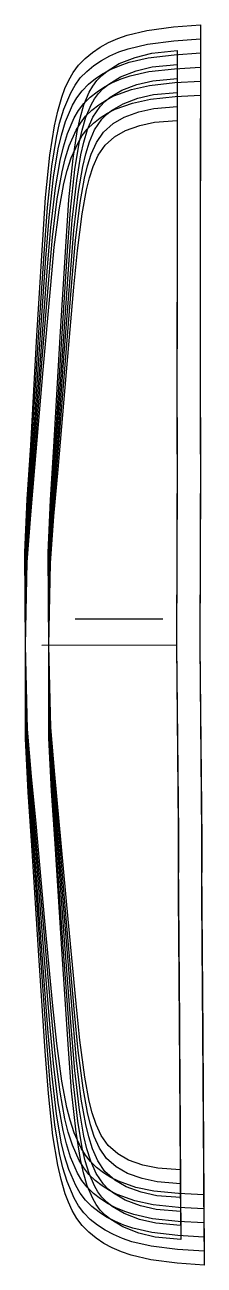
# Model space of a CAD drawing. Header units: inches. Extents: x 0 to 3, y 0 to 21.
import ezdxf

# ---------------------------------------------------------------- set-up
doc = ezdxf.new("R2010")
doc.units = ezdxf.units.IN

msp = doc.modelspace()

# ---------------------------------------------------------------- linework, layer by layer
at = {"layer": 'T001L001'}
for points in [[(0.009, 10.488), (0, 12.065), (0.042, 12.968), (0.099, 13.871), (0.205, 15.737), (0.304, 17.353), (0.352, 18.071), (0.425, 18.786), (0.502, 19.285), (0.556, 19.53), (0.625, 19.771), (0.679, 19.915), (0.744, 20.055), (0.819, 20.188), (0.909, 20.312), (1.02, 20.425), (1.143, 20.526), (1.274, 20.616), (1.414, 20.693), (1.57, 20.761), (1.731, 20.818), (2.064, 20.9), (2.514, 20.959), (2.968, 20.994), (2.967, 17.83), (2.962, 14.783), (2.97, 13.921), (2.959, 10.497), (2.991, 7.073), (2.988, 6.211), (3.012, 3.163), (3.032, 0), (2.578, 0.033), (2.128, 0.088), (1.795, 0.168), (1.633, 0.224), (1.476, 0.291), (1.336, 0.368), (1.204, 0.457), (1.08, 0.557), (0.969, 0.67), (0.879, 0.793), (0.802, 0.925), (0.737, 1.064), (0.682, 1.208), (0.612, 1.449), (0.556, 1.694), (0.476, 2.192), (0.399, 2.907), (0.346, 3.624), (0.237, 5.24), (0.12, 7.106), (0.057, 8.008), (0.009, 8.91), (0.009, 10.488)], [(0.009, 10.488), (0.007, 12.032), (0.053, 12.915), (0.113, 13.797), (0.226, 15.621), (0.33, 17.2), (0.381, 17.902), (0.456, 18.602), (0.533, 19.089), (0.588, 19.329), (0.657, 19.565), (0.775, 19.843), (0.85, 19.974), (0.938, 20.095), (1.048, 20.206), (1.169, 20.304), (1.299, 20.392), (1.437, 20.467), (1.59, 20.534), (1.749, 20.588), (2.075, 20.667), (2.52, 20.723), (2.968, 20.756), (2.967, 17.642), (2.962, 14.649), (2.97, 13.803), (2.959, 10.497), (2.99, 7.191), (2.988, 6.344), (3.011, 3.351), (3.031, 0.238), (2.583, 0.268), (2.138, 0.321), (1.811, 0.398), (1.652, 0.452), (1.498, 0.517), (1.36, 0.592), (1.229, 0.678), (1.107, 0.776), (0.997, 0.886), (0.908, 1.007), (0.832, 1.137), (0.713, 1.414), (0.642, 1.65), (0.586, 1.889), (0.506, 2.377), (0.427, 3.076), (0.372, 3.777), (0.258, 5.356), (0.134, 7.18), (0.068, 8.061), (0.017, 8.943), (0.009, 10.488)], [(0.009, 10.488), (0.015, 11.999), (0.065, 12.861), (0.128, 13.724), (0.247, 15.505), (0.357, 17.047), (0.41, 17.734), (0.487, 18.417), (0.565, 18.894), (0.62, 19.128), (0.689, 19.359), (0.805, 19.632), (0.88, 19.76), (0.967, 19.878), (1.076, 19.987), (1.195, 20.083), (1.324, 20.168), (1.459, 20.242), (1.61, 20.306), (1.766, 20.359), (2.087, 20.435), (2.526, 20.487), (2.968, 20.518), (2.967, 17.454), (2.962, 14.516), (2.97, 13.685), (2.959, 10.497), (2.989, 7.309), (2.987, 6.477), (3.01, 3.539), (3.029, 0.476), (2.587, 0.504), (2.148, 0.554), (1.826, 0.628), (1.671, 0.679), (1.519, 0.743), (1.383, 0.815), (1.254, 0.9), (1.134, 0.995), (1.025, 1.103), (0.937, 1.221), (0.861, 1.349), (0.743, 1.621), (0.673, 1.851), (0.617, 2.085), (0.536, 2.562), (0.455, 3.244), (0.397, 3.93), (0.278, 5.472), (0.147, 7.253), (0.079, 8.115), (0.024, 8.977), (0.009, 10.488)], [(0.403, 10.489), (0.393, 12.055), (0.436, 12.952), (0.492, 13.849), (0.598, 15.714), (0.696, 17.324), (0.744, 18.029), (0.816, 18.73), (0.886, 19.19), (0.936, 19.416), (1, 19.638), (1.09, 19.855), (1.148, 19.956), (1.216, 20.051), (1.3, 20.136), (1.393, 20.212), (1.597, 20.338), (1.865, 20.443), (2.145, 20.513), (2.574, 20.557), (2.573, 17.83), (2.568, 14.782), (2.576, 13.92), (2.566, 10.496), (2.597, 7.071), (2.595, 6.21), (2.618, 3.161), (2.636, 0.434), (2.206, 0.476), (1.926, 0.544), (1.658, 0.647), (1.452, 0.772), (1.359, 0.847), (1.275, 0.932), (1.206, 1.027), (1.148, 1.128), (1.056, 1.344), (0.991, 1.566), (0.939, 1.791), (0.866, 2.25), (0.79, 2.951), (0.738, 3.656), (0.63, 5.266), (0.512, 7.13), (0.451, 8.026), (0.403, 8.922), (0.403, 10.489)], [(0.009, 10.488), (0.023, 11.966), (0.076, 12.808), (0.142, 13.65), (0.268, 15.389), (0.384, 16.895), (0.44, 17.565), (0.518, 18.232), (0.597, 18.699), (0.652, 18.928), (0.72, 19.153), (0.836, 19.42), (0.91, 19.545), (0.997, 19.662), (1.104, 19.768), (1.222, 19.861), (1.348, 19.945), (1.482, 20.016), (1.63, 20.078), (1.783, 20.129), (2.098, 20.202), (2.532, 20.251), (2.968, 20.279), (2.967, 17.267), (2.963, 14.383), (2.97, 13.567), (2.959, 10.497), (2.989, 7.427), (2.986, 6.611), (3.009, 3.726), (3.028, 0.715), (2.591, 0.74), (2.158, 0.786), (1.842, 0.857), (1.689, 0.907), (1.541, 0.969), (1.407, 1.039), (1.279, 1.122), (1.161, 1.215), (1.053, 1.32), (0.966, 1.436), (0.891, 1.56), (0.773, 1.827), (0.704, 2.052), (0.647, 2.281), (0.566, 2.746), (0.483, 3.413), (0.423, 4.083), (0.298, 5.588), (0.161, 7.327), (0.09, 8.168), (0.032, 9.009), (0.009, 10.488)], [(0.403, 10.489), (0.401, 12.02), (0.447, 12.897), (0.506, 13.773), (0.619, 15.595), (0.723, 17.17), (0.773, 17.858), (0.846, 18.544), (0.917, 18.992), (0.968, 19.213), (1.031, 19.43), (1.12, 19.641), (1.177, 19.74), (1.244, 19.832), (1.326, 19.916), (1.418, 19.99), (1.618, 20.112), (1.88, 20.213), (2.155, 20.28), (2.574, 20.321), (2.573, 17.643), (2.569, 14.648), (2.576, 13.802), (2.566, 10.496), (2.596, 7.189), (2.594, 6.343), (2.617, 3.348), (2.634, 0.67), (2.214, 0.709), (1.94, 0.774), (1.677, 0.874), (1.476, 0.995), (1.384, 1.068), (1.301, 1.151), (1.234, 1.242), (1.176, 1.341), (1.086, 1.552), (1.021, 1.768), (0.969, 1.989), (0.896, 2.437), (0.818, 3.122), (0.764, 3.81), (0.65, 5.384), (0.526, 7.206), (0.462, 8.081), (0.41, 8.957), (0.403, 10.489)], [(0.009, 10.488), (0.031, 11.933), (0.087, 12.755), (0.157, 13.577), (0.289, 15.273), (0.41, 16.743), (0.469, 17.397), (0.549, 18.048), (0.629, 18.503), (0.684, 18.727), (0.752, 18.947), (0.867, 19.209), (0.941, 19.332), (1.026, 19.445), (1.132, 19.549), (1.249, 19.64), (1.373, 19.721), (1.505, 19.791), (1.801, 19.9), (2.11, 19.969), (2.537, 20.016), (2.968, 20.04), (2.967, 17.079), (2.963, 14.249), (2.97, 13.449), (2.959, 10.497), (2.988, 7.545), (2.986, 6.744), (3.008, 3.914), (3.026, 0.954), (2.596, 0.976), (2.168, 1.019), (1.859, 1.087), (1.562, 1.194), (1.43, 1.263), (1.305, 1.343), (1.187, 1.434), (1.081, 1.537), (0.995, 1.65), (0.921, 1.772), (0.804, 2.033), (0.734, 2.253), (0.678, 2.476), (0.596, 2.931), (0.511, 3.582), (0.449, 4.236), (0.319, 5.704), (0.175, 7.401), (0.101, 8.221), (0.04, 9.042), (0.009, 10.488)], [(0.403, 10.489), (0.409, 11.985), (0.458, 12.842), (0.521, 13.697), (0.64, 15.477), (0.749, 17.015), (0.802, 17.687), (0.877, 18.357), (0.949, 18.795), (0.999, 19.01), (1.062, 19.222), (1.15, 19.428), (1.272, 19.614), (1.353, 19.695), (1.442, 19.767), (1.639, 19.885), (1.896, 19.983), (2.164, 20.046), (2.574, 20.085), (2.573, 17.455), (2.569, 14.515), (2.576, 13.684), (2.566, 10.496), (2.596, 7.307), (2.593, 6.476), (2.616, 3.536), (2.633, 0.906), (2.222, 0.942), (1.954, 1.004), (1.697, 1.1), (1.499, 1.218), (1.409, 1.289), (1.328, 1.369), (1.205, 1.554), (1.115, 1.76), (1.051, 1.971), (0.999, 2.186), (0.925, 2.624), (0.846, 3.293), (0.789, 3.965), (0.671, 5.502), (0.54, 7.281), (0.472, 8.137), (0.418, 8.993), (0.403, 10.489)], [(0.009, 10.488), (0.039, 11.9), (0.099, 12.702), (0.171, 13.503), (0.31, 15.157), (0.437, 16.59), (0.498, 17.228), (0.58, 17.863), (0.661, 18.308), (0.716, 18.527), (0.783, 18.742), (0.899, 18.998), (0.971, 19.118), (1.056, 19.229), (1.16, 19.33), (1.275, 19.419), (1.398, 19.498), (1.528, 19.565), (1.818, 19.67), (2.122, 19.736), (2.543, 19.78), (2.968, 19.802), (2.967, 16.891), (2.963, 14.116), (2.97, 13.331), (2.959, 10.497), (2.987, 7.663), (2.985, 6.878), (3.006, 4.102), (3.025, 1.192), (2.6, 1.212), (2.179, 1.252), (1.875, 1.316), (1.584, 1.42), (1.453, 1.486), (1.33, 1.565), (1.214, 1.653), (1.109, 1.753), (1.024, 1.864), (0.951, 1.983), (0.834, 2.239), (0.765, 2.453), (0.709, 2.671), (0.625, 3.116), (0.539, 3.75), (0.475, 4.388), (0.339, 5.82), (0.189, 7.474), (0.112, 8.274), (0.047, 9.075), (0.009, 10.488)], [(0.403, 10.489), (0.417, 11.95), (0.469, 12.786), (0.535, 13.621), (0.661, 15.359), (0.776, 16.86), (0.831, 17.517), (0.908, 18.17), (0.98, 18.598), (1.03, 18.808), (1.093, 19.014), (1.18, 19.215), (1.3, 19.396), (1.38, 19.474), (1.467, 19.544), (1.66, 19.659), (1.911, 19.753), (2.173, 19.813), (2.574, 19.849), (2.573, 17.267), (2.569, 14.381), (2.576, 13.566), (2.566, 10.496), (2.595, 7.426), (2.593, 6.61), (2.615, 3.724), (2.631, 1.143), (2.23, 1.176), (1.968, 1.234), (1.716, 1.327), (1.523, 1.441), (1.435, 1.51), (1.355, 1.588), (1.234, 1.768), (1.145, 1.968), (1.081, 2.174), (1.03, 2.384), (0.955, 2.811), (0.874, 3.464), (0.815, 4.12), (0.691, 5.62), (0.554, 7.357), (0.483, 8.192), (0.426, 9.028), (0.403, 10.489)], [(0.403, 10.489), (0.424, 11.915), (0.48, 12.731), (0.549, 13.546), (0.682, 15.241), (0.802, 16.706), (0.859, 17.346), (0.938, 17.984), (1.011, 18.4), (1.061, 18.605), (1.124, 18.806), (1.21, 19.002), (1.328, 19.178), (1.492, 19.321), (1.681, 19.432), (1.926, 19.523), (2.183, 19.58), (2.574, 19.613), (2.573, 17.08), (2.569, 14.248), (2.576, 13.448), (2.566, 10.496), (2.594, 7.544), (2.592, 6.743), (2.614, 3.912), (2.63, 1.379), (2.238, 1.409), (1.982, 1.465), (1.736, 1.554), (1.546, 1.663), (1.382, 1.806), (1.262, 1.981), (1.175, 2.176), (1.111, 2.377), (1.06, 2.582), (0.984, 2.998), (0.902, 3.635), (0.841, 4.275), (0.711, 5.738), (0.568, 7.433), (0.494, 8.248), (0.433, 9.063), (0.403, 10.489)], [(0.403, 10.489), (0.432, 11.88), (0.492, 12.675), (0.563, 13.47), (0.703, 15.123), (0.829, 16.551), (0.888, 17.175), (0.969, 17.797), (1.042, 18.203), (1.092, 18.402), (1.154, 18.598), (1.24, 18.788), (1.356, 18.959), (1.517, 19.098), (1.702, 19.205), (1.942, 19.292), (2.192, 19.347), (2.574, 19.376), (2.573, 16.892), (2.569, 14.114), (2.576, 13.329), (2.566, 10.496), (2.594, 7.662), (2.591, 6.877), (2.613, 4.099), (2.629, 1.615), (2.247, 1.642), (1.996, 1.695), (1.755, 1.78), (1.57, 1.886), (1.408, 2.025), (1.291, 2.195), (1.204, 2.384), (1.141, 2.58), (1.09, 2.779), (1.014, 3.185), (0.929, 3.806), (0.866, 4.43), (0.731, 5.856), (0.581, 7.509), (0.505, 8.303), (0.441, 9.098), (0.403, 10.489)], [(0.85, 10.938), (2.331, 10.938)], [(2.566, 10.496), (0.285, 10.489)]]:
    msp.add_lwpolyline(points, dxfattribs=at)

doc.saveas('drawing.dxf')
